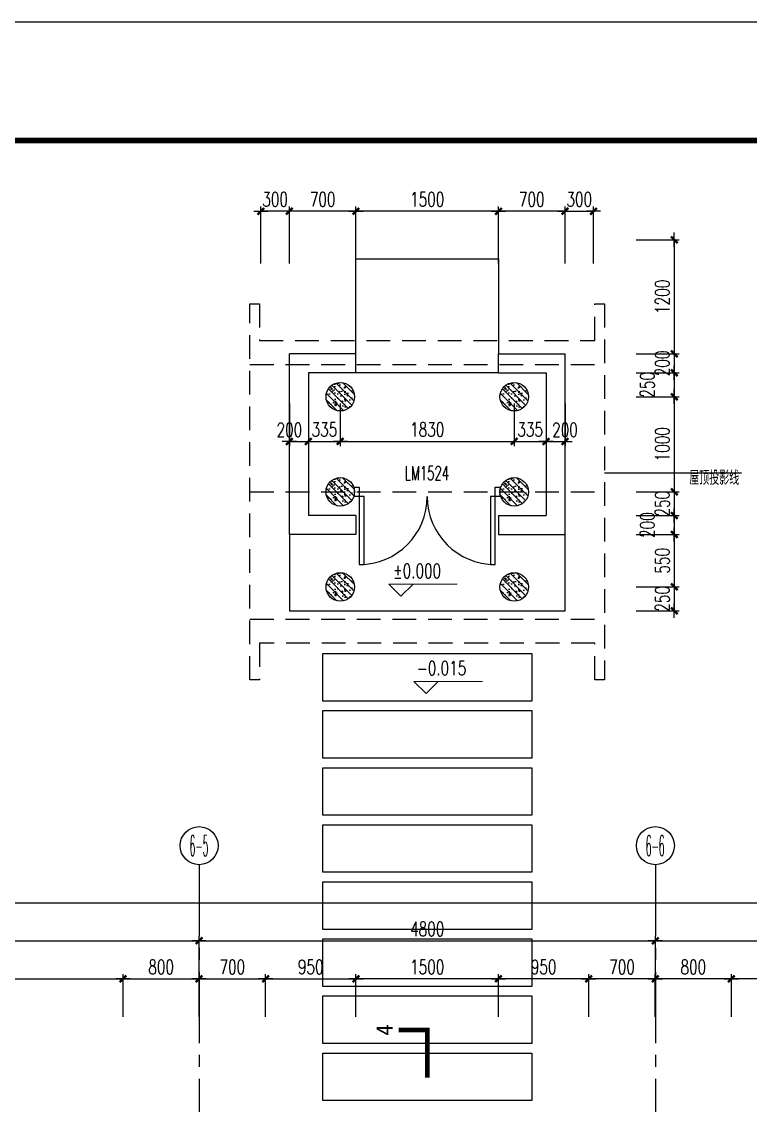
# Model space of a CAD drawing. Extents: x -395226 to -176901, y -140672 to 68263.
# Drawn here: x -314137 to -306470, y 56870 to 68263 of the extents above; entities that cross this region are included whole.
import ezdxf
from ezdxf.enums import TextEntityAlignment as Align

# ---------------------------------------------------------------- set-up
doc = ezdxf.new("R2010")
doc.units = 0
doc.header["$LTSCALE"] = 1000
doc.header["$MEASUREMENT"] = 0
for name, pattern in [('ACAD_ISO08W100', [36, 24, -3, 6, -3]), ('HIDDEN', [0.375, 0.25, -0.125]), ('Plans$0$CENTER2', [1.125, 0.75, -0.125, 0.125, -0.125])]:
    doc.linetypes.add(name, pattern=pattern)
doc.layers.get('0').update_dxf_attribs({"linetype": 'CONTINUOUS'})
doc.layers.get('Defpoints').update_dxf_attribs({"linetype": 'CONTINUOUS'})
for name, color, linetype in [('A-AXIS', 3, 'CONTINUOUS'), ('A-AXIS-TEXT', 7, 'CONTINUOUS'), ('A-COLUMN', 1, 'CONTINUOUS'), ('A-CONCRETE-HATCH', 252, 'CONTINUOUS'), ('A-DIM', 201, 'CONTINUOUS'), ('A-DOTE', 8, 'ACAD_ISO08W100'), ('A-LINE', 8, 'CONTINUOUS'), ('A-NOTE', 150, 'CONTINUOUS'), ('A-PAVE', 17, 'CONTINUOUS'), ('A-PUB-DIM', 3, 'CONTINUOUS'), ('A-ROAD', 150, 'CONTINUOUS'), ('A-ROOF', 7, 'CONTINUOUS'), ('A-WALL', 2, 'CONTINUOUS'), ('A-WINDOW', 4, 'CONTINUOUS'), ('A-WINDOW-TEXT', 93, 'CONTINUOUS'), ('Plans$0$Grid', 9, 'Plans$0$CENTER2'), ('图框', 7, 'CONTINUOUS')]:
    doc.layers.add(name, color=color, linetype=linetype)
doc.layers.add('A-LEVEL', color=135, linetype='CONTINUOUS', lineweight=0)
doc.styles.add('_HZTXT', font='tjromans.shx', dxfattribs={"width": 0.7, "bigfont": 'tjhztxt.shx'})
doc.styles.add('COMPLEX', font='COMPLEX')
doc.styles.add('DIM_FONT', font='SIMPLEX', dxfattribs={"width": 0.7, "bigfont": 'GBCBIG'})
doc.styles.add('HT', font='SIMHEI.TTF')
doc.styles.add('PRC-S', font='tjromans.shx', dxfattribs={"width": 0.7, "bigfont": 'tjhztxt.shx'})
doc.styles.add('TJHZTXT', font='tjromans.shx', dxfattribs={"width": 0.8, "bigfont": 'tjhztxt.shx'})
doc.styles.add('zjz', font='tjromans.shx', dxfattribs={"width": 0.7, "height": 500, "bigfont": 'tjhztxt.shx'})
doc.dimstyles.new('DIM100', dxfattribs={"dimscale": 100, "dimtxt": 3, "dimasz": 0.01, "dimexe": 1, "dimexo": 1, "dimgap": 1, "dimtad": 1, "dimdec": 0, "dimzin": 0, "dimdsep": 46, "dimtxsty": 'DIM_FONT', "dimblk1": '_DIMX', "dimblk2": '_DIMX', "dimsah": 1, "dimcen": 0.01, "dimclrd": 256, "dimclre": 256, "dimclrt": 7, "dimadec": 0, "dimazin": 0, "dimtfac": 1, "dimtdec": 0, "dimtix": 1, "dimtmove": 2, "dimatfit": 3, "dimldrblk": '_DIMX', "dimfxl": 0, "dimtolj": 1, "dimtzin": 5, "dimarcsym": 0})

# ---------------------------------------------------------------- blocks, each defined once
blk = doc.blocks.new('_DIMX')
blk.add_line((-150, 0), (150, 0))
at = {"const_width": 50}
blk.add_lwpolyline([(-70, -70), (70, 70)], dxfattribs=at)
blk = doc.blocks.new('*D480')
at = {"layer": 'A-PUB-DIM', "lineweight": -2}
for p, q in [((-10948, 22043), (-10948, 22570)), ((-6548, 22043), (-6548, 22570)), ((-10948, 22520), (-6549, 22520))]:
    blk.add_line(p, q, dxfattribs=at)
at = {"layer": 'Defpoints', "color": 0}
for p in [(-6548, 22520), (-10948, 21993), (-6548, 21993)]:
    blk.add_point(p, dxfattribs=at)
at = {"layer": 'A-PUB-DIM', "lineweight": -2, "xscale": 0.5, "yscale": 0.5, "zscale": 0.5, "rotation": 180}
blk.add_blockref('_DIMX', (-10948, 22520), dxfattribs=at)
at = {"layer": 'A-PUB-DIM', "lineweight": -2, "xscale": 0.5, "yscale": 0.5, "zscale": 0.5}
blk.add_blockref('_DIMX', (-6548, 22520), dxfattribs=at)
at = {"layer": 'A-PUB-DIM', "insert": (-8748, 22645), "char_height": 150, "attachment_point": 5, "style": 'DIM_FONT'}
blk.add_mtext('\\A1;4400', dxfattribs=at)
blk = doc.blocks.new('*D481')
at = {"layer": 'A-PUB-DIM', "lineweight": -2}
for p, q in [((-6548, 22043), (-6548, 22570)), ((-1748, 22043), (-1748, 22570)), ((-6548, 22520), (-1749, 22520))]:
    blk.add_line(p, q, dxfattribs=at)
at = {"layer": 'Defpoints', "color": 0}
for p in [(-1748, 22520), (-6548, 21993), (-1748, 21993)]:
    blk.add_point(p, dxfattribs=at)
at = {"layer": 'A-PUB-DIM', "lineweight": -2, "xscale": 0.5, "yscale": 0.5, "zscale": 0.5, "rotation": 180}
blk.add_blockref('_DIMX', (-6548, 22520), dxfattribs=at)
at = {"layer": 'A-PUB-DIM', "lineweight": -2, "xscale": 0.5, "yscale": 0.5, "zscale": 0.5}
blk.add_blockref('_DIMX', (-1748, 22520), dxfattribs=at)
at = {"layer": 'A-PUB-DIM', "insert": (-4148, 22645), "char_height": 150, "attachment_point": 5, "style": 'DIM_FONT'}
blk.add_mtext('\\A1;4800', dxfattribs=at)
blk = doc.blocks.new('*D482')
at = {"layer": 'A-PUB-DIM', "lineweight": -2}
for p, q in [((-1748, 22043), (-1748, 22570)), ((2652, 22043), (2652, 22570)), ((-1748, 22520), (2651, 22520))]:
    blk.add_line(p, q, dxfattribs=at)
at = {"layer": 'Defpoints', "color": 0}
for p in [(2652, 22520), (-1748, 21993), (2652, 21993)]:
    blk.add_point(p, dxfattribs=at)
at = {"layer": 'A-PUB-DIM', "lineweight": -2, "xscale": 0.5, "yscale": 0.5, "zscale": 0.5, "rotation": 180}
blk.add_blockref('_DIMX', (-1748, 22520), dxfattribs=at)
at = {"layer": 'A-PUB-DIM', "lineweight": -2, "xscale": 0.5, "yscale": 0.5, "zscale": 0.5}
blk.add_blockref('_DIMX', (2652, 22520), dxfattribs=at)
at = {"layer": 'A-PUB-DIM', "insert": (452, 22645), "char_height": 150, "attachment_point": 5, "style": 'DIM_FONT'}
blk.add_mtext('\\A1;4400', dxfattribs=at)
blk = doc.blocks.new('*D483')
at = {"layer": 'A-PUB-DIM', "lineweight": -2}
for p, q in [((-22498, 21818), (-22498, 22970)), ((-22498, 22920), (2651, 22920)), ((2652, 21818), (2652, 22970))]:
    blk.add_line(p, q, dxfattribs=at)
at = {"layer": 'Defpoints', "color": 0}
for p in [(2652, 22920), (-22498, 21768), (2652, 21768)]:
    blk.add_point(p, dxfattribs=at)
at = {"layer": 'A-PUB-DIM', "lineweight": -2, "xscale": 0.5, "yscale": 0.5, "zscale": 0.5, "rotation": 180}
blk.add_blockref('_DIMX', (-22498, 22920), dxfattribs=at)
at = {"layer": 'A-PUB-DIM', "lineweight": -2, "xscale": 0.5, "yscale": 0.5, "zscale": 0.5}
blk.add_blockref('_DIMX', (2652, 22920), dxfattribs=at)
at = {"layer": 'A-PUB-DIM', "insert": (-9923, 23045), "char_height": 150, "attachment_point": 5, "style": 'DIM_FONT'}
blk.add_mtext('\\A1;25150', dxfattribs=at)
blk = doc.blocks.new('_AXISO')
blk.add_circle((0, 0), 0.5)
at = {"layer": 'A-AXIS-TEXT', "style": 'COMPLEX', "width": 1.041667}
blk.add_attdef('A', text='', height=0.56, dxfattribs=at).set_placement((-0.25, -0.28), (0.25, -0.28), align=Align.FIT)
blk = doc.blocks.new('A$C27EA7CCC')
at = {"layer": 'A-LEVEL', "linetype": 'ByBlock'}
blk.add_lwpolyline([(1018, 509), (509, 0), (0, 509), (2880, 509)], dxfattribs=at)
at = {"layer": 'A-LEVEL', "style": 'zjz', "width": 0.7}
for tag, p in [('-6.000（建筑）', (3635, 1346)), ('-6.300（结构）', (3635, 645))]:
    blk.add_attdef(tag, text='', height=600, dxfattribs=at).set_placement(p, align=Align.RIGHT)
blk = doc.blocks.new('*D378')
at = {"layer": 'A-DIM', "lineweight": -2}
for p, q in [((-311620, 65721), (-311620, 66320)), ((-311320, 65721), (-311320, 66320)), ((-311620, 66270), (-311621, 66270)), ((-311320, 66270), (-311620, 66270)), ((-311319, 66270), (-311319, 66270))]:
    blk.add_line(p, q, dxfattribs=at)
at = {"layer": 'Defpoints', "color": 0}
for p in [(-311620, 66270), (-311620, 65671), (-311320, 65671)]:
    blk.add_point(p, dxfattribs=at)
at = {"layer": 'A-DIM', "lineweight": -2, "xscale": 0.5, "yscale": 0.5, "zscale": 0.5}
blk.add_blockref('_DIMX', (-311620, 66270), dxfattribs=at)
at = {"layer": 'A-DIM', "lineweight": -2, "xscale": 0.5, "yscale": 0.5, "zscale": 0.5, "rotation": 180}
blk.add_blockref('_DIMX', (-311320, 66270), dxfattribs=at)
at = {"layer": 'A-DIM', "insert": (-311470, 66395), "char_height": 150, "attachment_point": 5, "style": 'DIM_FONT'}
blk.add_mtext('\\A1;300', dxfattribs=at)
blk = doc.blocks.new('*D379')
at = {"layer": 'A-DIM', "lineweight": -2}
for p, q in [((-310620, 65721), (-310620, 66320)), ((-309120, 65721), (-309120, 66320)), ((-309120, 66270), (-310619, 66270))]:
    blk.add_line(p, q, dxfattribs=at)
at = {"layer": 'Defpoints', "color": 0}
for p in [(-310620, 66270), (-310620, 65671), (-309120, 65671)]:
    blk.add_point(p, dxfattribs=at)
at = {"layer": 'A-DIM', "lineweight": -2, "xscale": 0.5, "yscale": 0.5, "zscale": 0.5, "rotation": 180}
blk.add_blockref('_DIMX', (-310620, 66270), dxfattribs=at)
at = {"layer": 'A-DIM', "lineweight": -2, "xscale": 0.5, "yscale": 0.5, "zscale": 0.5}
blk.add_blockref('_DIMX', (-309120, 66270), dxfattribs=at)
at = {"layer": 'A-DIM', "insert": (-309870, 66395), "char_height": 150, "attachment_point": 5, "style": 'DIM_FONT'}
blk.add_mtext('\\A1;1500', dxfattribs=at)
blk = doc.blocks.new('*D380')
at = {"layer": 'A-DIM', "lineweight": -2}
for p, q in [((-308420, 65721), (-308420, 66320)), ((-308120, 65721), (-308120, 66320)), ((-308420, 66270), (-308421, 66270)), ((-308420, 66270), (-308120, 66270)), ((-308119, 66270), (-308119, 66270))]:
    blk.add_line(p, q, dxfattribs=at)
at = {"layer": 'Defpoints', "color": 0}
for p in [(-308120, 66270), (-308420, 65671), (-308120, 65671)]:
    blk.add_point(p, dxfattribs=at)
at = {"layer": 'A-DIM', "lineweight": -2, "xscale": 0.5, "yscale": 0.5, "zscale": 0.5}
blk.add_blockref('_DIMX', (-308420, 66270), dxfattribs=at)
at = {"layer": 'A-DIM', "lineweight": -2, "xscale": 0.5, "yscale": 0.5, "zscale": 0.5, "rotation": 180}
blk.add_blockref('_DIMX', (-308120, 66270), dxfattribs=at)
at = {"layer": 'A-DIM', "insert": (-308270, 66395), "char_height": 150, "attachment_point": 5, "style": 'DIM_FONT'}
blk.add_mtext('\\A1;300', dxfattribs=at)
blk = doc.blocks.new('*D381')
at = {"layer": 'A-DIM', "lineweight": -2}
for p, q in [((-311320, 65721), (-311320, 66320)), ((-310620, 65721), (-310620, 66320)), ((-310620, 66270), (-311319, 66270))]:
    blk.add_line(p, q, dxfattribs=at)
at = {"layer": 'Defpoints', "color": 0}
for p in [(-311320, 66270), (-311320, 65671), (-310620, 65671)]:
    blk.add_point(p, dxfattribs=at)
at = {"layer": 'A-DIM', "lineweight": -2, "xscale": 0.5, "yscale": 0.5, "zscale": 0.5, "rotation": 180}
blk.add_blockref('_DIMX', (-311320, 66270), dxfattribs=at)
at = {"layer": 'A-DIM', "lineweight": -2, "xscale": 0.5, "yscale": 0.5, "zscale": 0.5}
blk.add_blockref('_DIMX', (-310620, 66270), dxfattribs=at)
at = {"layer": 'A-DIM', "insert": (-310970, 66395), "char_height": 150, "attachment_point": 5, "style": 'DIM_FONT'}
blk.add_mtext('\\A1;700', dxfattribs=at)
blk = doc.blocks.new('*D382')
at = {"layer": 'A-DIM', "lineweight": -2}
for p, q in [((-309120, 65721), (-309120, 66320)), ((-308420, 65721), (-308420, 66320)), ((-308420, 66270), (-309119, 66270))]:
    blk.add_line(p, q, dxfattribs=at)
at = {"layer": 'Defpoints', "color": 0}
for p in [(-309120, 66270), (-309120, 65671), (-308420, 65671)]:
    blk.add_point(p, dxfattribs=at)
at = {"layer": 'A-DIM', "lineweight": -2, "xscale": 0.5, "yscale": 0.5, "zscale": 0.5, "rotation": 180}
blk.add_blockref('_DIMX', (-309120, 66270), dxfattribs=at)
at = {"layer": 'A-DIM', "lineweight": -2, "xscale": 0.5, "yscale": 0.5, "zscale": 0.5}
blk.add_blockref('_DIMX', (-308420, 66270), dxfattribs=at)
at = {"layer": 'A-DIM', "insert": (-308770, 66395), "char_height": 150, "attachment_point": 5, "style": 'DIM_FONT'}
blk.add_mtext('\\A1;700', dxfattribs=at)
blk = doc.blocks.new('*D383')
at = {"layer": 'A-DIM', "lineweight": -2}
for p, q in [((-307270, 62320), (-307270, 62321)), ((-307670, 62320), (-307220, 62320)), ((-307270, 62320), (-307270, 62070)), ((-307670, 62070), (-307220, 62070)), ((-307270, 62069), (-307270, 62069))]:
    blk.add_line(p, q, dxfattribs=at)
at = {"layer": 'Defpoints', "color": 0}
for p in [(-307720, 62320), (-307720, 62070), (-307270, 62070)]:
    blk.add_point(p, dxfattribs=at)
at = {"layer": 'A-DIM', "lineweight": -2, "xscale": 0.5, "yscale": 0.5, "zscale": 0.5}
for p, rotation in [((-307270, 62320), 270), ((-307270, 62070), 90)]:
    blk.add_blockref('_DIMX', p, dxfattribs=dict(at, rotation=rotation))
at = {"layer": 'A-DIM', "insert": (-307395, 62195), "char_height": 150, "attachment_point": 5, "rotation": 90, "style": 'DIM_FONT'}
blk.add_mtext('\\A1;250', dxfattribs=at)
blk = doc.blocks.new('*D384')
at = {"layer": 'A-DIM', "lineweight": -2}
for p, q in [((-307670, 62870), (-307220, 62870)), ((-307270, 62869), (-307270, 62320)), ((-307670, 62320), (-307220, 62320))]:
    blk.add_line(p, q, dxfattribs=at)
at = {"layer": 'Defpoints', "color": 0}
for p in [(-307720, 62870), (-307720, 62320), (-307270, 62320)]:
    blk.add_point(p, dxfattribs=at)
at = {"layer": 'A-DIM', "lineweight": -2, "xscale": 0.5, "yscale": 0.5, "zscale": 0.5}
for p, rotation in [((-307270, 62870), 90), ((-307270, 62320), 270)]:
    blk.add_blockref('_DIMX', p, dxfattribs=dict(at, rotation=rotation))
at = {"layer": 'A-DIM', "insert": (-307395, 62595), "char_height": 150, "attachment_point": 5, "rotation": 90, "style": 'DIM_FONT'}
blk.add_mtext('\\A1;550', dxfattribs=at)
blk = doc.blocks.new('*D385')
at = {"layer": 'A-DIM', "lineweight": -2}
for p, q in [((-307670, 63070), (-307220, 63070)), ((-307270, 63069), (-307270, 62870)), ((-307670, 62870), (-307220, 62870))]:
    blk.add_line(p, q, dxfattribs=at)
at = {"layer": 'Defpoints', "color": 0}
for p in [(-307720, 63070), (-307720, 62870), (-307270, 62870)]:
    blk.add_point(p, dxfattribs=at)
at = {"layer": 'A-DIM', "lineweight": -2, "xscale": 0.5, "yscale": 0.5, "zscale": 0.5}
for p, rotation in [((-307270, 63070), 90), ((-307270, 62870), 270)]:
    blk.add_blockref('_DIMX', p, dxfattribs=dict(at, rotation=rotation))
at = {"layer": 'A-DIM', "insert": (-307553, 62970), "char_height": 150, "attachment_point": 5, "rotation": 90, "style": 'DIM_FONT'}
blk.add_mtext('\\A1;200', dxfattribs=at)
blk = doc.blocks.new('*D386')
at = {"layer": 'A-DIM', "lineweight": -2}
for p, q in [((-307670, 63320), (-307220, 63320)), ((-307270, 63320), (-307270, 63321)), ((-307270, 63320), (-307270, 63070)), ((-307670, 63070), (-307220, 63070)), ((-307270, 63069), (-307270, 63069))]:
    blk.add_line(p, q, dxfattribs=at)
at = {"layer": 'Defpoints', "color": 0}
for p in [(-307720, 63320), (-307720, 63070), (-307270, 63070)]:
    blk.add_point(p, dxfattribs=at)
at = {"layer": 'A-DIM', "lineweight": -2, "xscale": 0.5, "yscale": 0.5, "zscale": 0.5}
for p, rotation in [((-307270, 63320), 270), ((-307270, 63070), 90)]:
    blk.add_blockref('_DIMX', p, dxfattribs=dict(at, rotation=rotation))
at = {"layer": 'A-DIM', "insert": (-307395, 63195), "char_height": 150, "attachment_point": 5, "rotation": 90, "style": 'DIM_FONT'}
blk.add_mtext('\\A1;250', dxfattribs=at)
blk = doc.blocks.new('*D387')
at = {"layer": 'A-DIM', "lineweight": -2}
for p, q in [((-307670, 64320), (-307220, 64320)), ((-307270, 64319), (-307270, 63320)), ((-307670, 63320), (-307220, 63320))]:
    blk.add_line(p, q, dxfattribs=at)
at = {"layer": 'Defpoints', "color": 0}
for p in [(-307720, 64320), (-307720, 63320), (-307270, 63320)]:
    blk.add_point(p, dxfattribs=at)
at = {"layer": 'A-DIM', "lineweight": -2, "xscale": 0.5, "yscale": 0.5, "zscale": 0.5}
for p, rotation in [((-307270, 64320), 90), ((-307270, 63320), 270)]:
    blk.add_blockref('_DIMX', p, dxfattribs=dict(at, rotation=rotation))
at = {"layer": 'A-DIM', "insert": (-307395, 63820), "char_height": 150, "attachment_point": 5, "rotation": 90, "style": 'DIM_FONT'}
blk.add_mtext('\\A1;1000', dxfattribs=at)
blk = doc.blocks.new('*D388')
at = {"layer": 'A-DIM', "lineweight": -2}
for p, q in [((-307670, 64570), (-307220, 64570)), ((-307270, 64569), (-307270, 64320)), ((-307670, 64320), (-307220, 64320))]:
    blk.add_line(p, q, dxfattribs=at)
at = {"layer": 'Defpoints', "color": 0}
for p in [(-307720, 64570), (-307720, 64320), (-307270, 64320)]:
    blk.add_point(p, dxfattribs=at)
at = {"layer": 'A-DIM', "lineweight": -2, "xscale": 0.5, "yscale": 0.5, "zscale": 0.5}
for p, rotation in [((-307270, 64570), 90), ((-307270, 64320), 270)]:
    blk.add_blockref('_DIMX', p, dxfattribs=dict(at, rotation=rotation))
at = {"layer": 'A-DIM', "insert": (-307553, 64445), "char_height": 150, "attachment_point": 5, "rotation": 90, "style": 'DIM_FONT'}
blk.add_mtext('\\A1;250', dxfattribs=at)
blk = doc.blocks.new('*D389')
at = {"layer": 'A-DIM', "lineweight": -2}
for p, q in [((-307670, 64770), (-307220, 64770)), ((-307270, 64770), (-307270, 64771)), ((-307270, 64770), (-307270, 64570)), ((-307670, 64570), (-307220, 64570)), ((-307270, 64569), (-307270, 64569))]:
    blk.add_line(p, q, dxfattribs=at)
at = {"layer": 'Defpoints', "color": 0}
for p in [(-307720, 64770), (-307720, 64570), (-307270, 64570)]:
    blk.add_point(p, dxfattribs=at)
at = {"layer": 'A-DIM', "lineweight": -2, "xscale": 0.5, "yscale": 0.5, "zscale": 0.5}
for p, rotation in [((-307270, 64770), 270), ((-307270, 64570), 90)]:
    blk.add_blockref('_DIMX', p, dxfattribs=dict(at, rotation=rotation))
at = {"layer": 'A-DIM', "insert": (-307395, 64670), "char_height": 150, "attachment_point": 5, "rotation": 90, "style": 'DIM_FONT'}
blk.add_mtext('\\A1;200', dxfattribs=at)
blk = doc.blocks.new('*D390')
at = {"layer": 'A-DIM', "lineweight": -2}
for p, q in [((-307670, 65970), (-307220, 65970)), ((-307270, 65969), (-307270, 64770)), ((-307670, 64770), (-307220, 64770))]:
    blk.add_line(p, q, dxfattribs=at)
at = {"layer": 'Defpoints', "color": 0}
for p in [(-307720, 65970), (-307720, 64770), (-307270, 64770)]:
    blk.add_point(p, dxfattribs=at)
at = {"layer": 'A-DIM', "lineweight": -2, "xscale": 0.5, "yscale": 0.5, "zscale": 0.5}
for p, rotation in [((-307270, 65970), 90), ((-307270, 64770), 270)]:
    blk.add_blockref('_DIMX', p, dxfattribs=dict(at, rotation=rotation))
at = {"layer": 'A-DIM', "insert": (-307395, 65370), "char_height": 150, "attachment_point": 5, "rotation": 90, "style": 'DIM_FONT'}
blk.add_mtext('\\A1;1200', dxfattribs=at)
blk = doc.blocks.new('*D391')
at = {"layer": 'A-DIM', "lineweight": -2}
for p, q in [((-311320, 64250), (-311320, 63800)), ((-311120, 64250), (-311120, 63800)), ((-311319, 63850), (-311120, 63850))]:
    blk.add_line(p, q, dxfattribs=at)
at = {"layer": 'Defpoints', "color": 0}
for p in [(-311320, 64300), (-311120, 64300), (-311120, 63850)]:
    blk.add_point(p, dxfattribs=at)
at = {"layer": 'A-DIM', "lineweight": -2, "xscale": 0.5, "yscale": 0.5, "zscale": 0.5, "rotation": 180}
blk.add_blockref('_DIMX', (-311320, 63850), dxfattribs=at)
at = {"layer": 'A-DIM', "lineweight": -2, "xscale": 0.5, "yscale": 0.5, "zscale": 0.5}
blk.add_blockref('_DIMX', (-311120, 63850), dxfattribs=at)
at = {"layer": 'A-DIM', "insert": (-311320, 63972), "char_height": 150, "attachment_point": 5, "style": 'DIM_FONT'}
blk.add_mtext('\\A1;200', dxfattribs=at)
blk = doc.blocks.new('*D392')
at = {"layer": 'A-DIM', "lineweight": -2}
for p, q in [((-311120, 64250), (-311120, 63800)), ((-310785, 64250), (-310785, 63800)), ((-311120, 63850), (-311121, 63850)), ((-311120, 63850), (-310785, 63850)), ((-310784, 63850), (-310784, 63850))]:
    blk.add_line(p, q, dxfattribs=at)
at = {"layer": 'Defpoints', "color": 0}
for p in [(-311120, 64300), (-310785, 64300), (-310785, 63850)]:
    blk.add_point(p, dxfattribs=at)
at = {"layer": 'A-DIM', "lineweight": -2, "xscale": 0.5, "yscale": 0.5, "zscale": 0.5}
blk.add_blockref('_DIMX', (-311120, 63850), dxfattribs=at)
at = {"layer": 'A-DIM', "lineweight": -2, "xscale": 0.5, "yscale": 0.5, "zscale": 0.5, "rotation": 180}
blk.add_blockref('_DIMX', (-310785, 63850), dxfattribs=at)
at = {"layer": 'A-DIM', "insert": (-310952, 63975), "char_height": 150, "attachment_point": 5, "style": 'DIM_FONT'}
blk.add_mtext('\\A1;335', dxfattribs=at)
blk = doc.blocks.new('*D393')
at = {"layer": 'A-DIM', "lineweight": -2}
for p, q in [((-310785, 64250), (-310785, 63800)), ((-308955, 64250), (-308955, 63800)), ((-310784, 63850), (-308955, 63850))]:
    blk.add_line(p, q, dxfattribs=at)
at = {"layer": 'Defpoints', "color": 0}
for p in [(-310785, 64300), (-308955, 64300), (-308955, 63850)]:
    blk.add_point(p, dxfattribs=at)
at = {"layer": 'A-DIM', "lineweight": -2, "xscale": 0.5, "yscale": 0.5, "zscale": 0.5, "rotation": 180}
blk.add_blockref('_DIMX', (-310785, 63850), dxfattribs=at)
at = {"layer": 'A-DIM', "lineweight": -2, "xscale": 0.5, "yscale": 0.5, "zscale": 0.5}
blk.add_blockref('_DIMX', (-308955, 63850), dxfattribs=at)
at = {"layer": 'A-DIM', "insert": (-309870, 63975), "char_height": 150, "attachment_point": 5, "style": 'DIM_FONT'}
blk.add_mtext('\\A1;1830', dxfattribs=at)
blk = doc.blocks.new('*D394')
at = {"layer": 'A-DIM', "lineweight": -2}
for p, q in [((-308955, 64250), (-308955, 63800)), ((-308620, 64250), (-308620, 63800)), ((-308955, 63850), (-308956, 63850)), ((-308955, 63850), (-308620, 63850)), ((-308619, 63850), (-308619, 63850))]:
    blk.add_line(p, q, dxfattribs=at)
at = {"layer": 'Defpoints', "color": 0}
for p in [(-308955, 64300), (-308620, 64300), (-308620, 63850)]:
    blk.add_point(p, dxfattribs=at)
at = {"layer": 'A-DIM', "lineweight": -2, "xscale": 0.5, "yscale": 0.5, "zscale": 0.5}
blk.add_blockref('_DIMX', (-308955, 63850), dxfattribs=at)
at = {"layer": 'A-DIM', "lineweight": -2, "xscale": 0.5, "yscale": 0.5, "zscale": 0.5, "rotation": 180}
blk.add_blockref('_DIMX', (-308620, 63850), dxfattribs=at)
at = {"layer": 'A-DIM', "insert": (-308787, 63975), "char_height": 150, "attachment_point": 5, "style": 'DIM_FONT'}
blk.add_mtext('\\A1;335', dxfattribs=at)
blk = doc.blocks.new('*D395')
at = {"layer": 'A-DIM', "lineweight": -2}
for p, q in [((-308620, 64250), (-308620, 63800)), ((-308420, 64250), (-308420, 63800)), ((-308619, 63850), (-308420, 63850))]:
    blk.add_line(p, q, dxfattribs=at)
at = {"layer": 'Defpoints', "color": 0}
for p in [(-308620, 64300), (-308420, 64300), (-308420, 63850)]:
    blk.add_point(p, dxfattribs=at)
at = {"layer": 'A-DIM', "lineweight": -2, "xscale": 0.5, "yscale": 0.5, "zscale": 0.5, "rotation": 180}
blk.add_blockref('_DIMX', (-308620, 63850), dxfattribs=at)
at = {"layer": 'A-DIM', "lineweight": -2, "xscale": 0.5, "yscale": 0.5, "zscale": 0.5}
blk.add_blockref('_DIMX', (-308420, 63850), dxfattribs=at)
at = {"layer": 'A-DIM', "insert": (-308420, 63972), "char_height": 150, "attachment_point": 5, "style": 'DIM_FONT'}
blk.add_mtext('\\A1;200', dxfattribs=at)
blk = doc.blocks.new('*D239')
at = {"layer": 'A-DIM', "lineweight": -2}
for p, q in [((-306670, 57800), (-306670, 58250)), ((-303870, 57800), (-303870, 58250)), ((-303870, 58200), (-306669, 58200))]:
    blk.add_line(p, q, dxfattribs=at)
at = {"layer": 'Defpoints', "color": 0}
for p in [(-306670, 58200), (-306670, 57750), (-303870, 57750)]:
    blk.add_point(p, dxfattribs=at)
at = {"layer": 'A-DIM', "lineweight": -2, "xscale": 0.5, "yscale": 0.5, "zscale": 0.5}
for p, rotation in [((-306670, 58200), 180.0000000000019), ((-303870, 58200), 1.918465386552271e-12)]:
    blk.add_blockref('_DIMX', p, dxfattribs=dict(at, rotation=rotation))
at = {"layer": 'A-DIM', "insert": (-305270, 58325), "char_height": 150, "attachment_point": 5, "style": 'DIM_FONT'}
blk.add_mtext('\\A1;2800', dxfattribs=at)
blk = doc.blocks.new('*D240')
at = {"layer": 'A-DIM', "lineweight": -2}
for p, q in [((-307470, 57800), (-307470, 58250)), ((-306670, 57800), (-306670, 58250)), ((-306670, 58200), (-307469, 58200))]:
    blk.add_line(p, q, dxfattribs=at)
at = {"layer": 'Defpoints', "color": 0}
for p in [(-307470, 58200), (-307470, 57750), (-306670, 57750)]:
    blk.add_point(p, dxfattribs=at)
at = {"layer": 'A-DIM', "lineweight": -2, "xscale": 0.5, "yscale": 0.5, "zscale": 0.5}
for p, rotation in [((-307470, 58200), 180.0000000483437), ((-306670, 58200), 4.834372901996175e-08)]:
    blk.add_blockref('_DIMX', p, dxfattribs=dict(at, rotation=rotation))
at = {"layer": 'A-DIM', "insert": (-307070, 58325), "char_height": 150, "attachment_point": 5, "rotation": 0, "style": 'DIM_FONT'}
blk.add_mtext('\\A1;800', dxfattribs=at)
blk = doc.blocks.new('*D241')
at = {"layer": 'A-DIM', "lineweight": -2}
for p, q in [((-312270, 57800), (-312270, 58250)), ((-311570, 57800), (-311570, 58250)), ((-312269, 58200), (-311570, 58200))]:
    blk.add_line(p, q, dxfattribs=at)
at = {"layer": 'Defpoints', "color": 0}
for p in [(-311570, 58200), (-312270, 57750), (-311570, 57750)]:
    blk.add_point(p, dxfattribs=at)
at = {"layer": 'A-DIM', "lineweight": -2, "xscale": 0.5, "yscale": 0.5, "zscale": 0.5, "rotation": 180}
blk.add_blockref('_DIMX', (-312270, 58200), dxfattribs=at)
at = {"layer": 'A-DIM', "lineweight": -2, "xscale": 0.5, "yscale": 0.5, "zscale": 0.5}
blk.add_blockref('_DIMX', (-311570, 58200), dxfattribs=at)
at = {"layer": 'A-DIM', "insert": (-311920, 58325), "char_height": 150, "attachment_point": 5, "style": 'DIM_FONT'}
blk.add_mtext('\\A1;700', dxfattribs=at)
blk = doc.blocks.new('*D242')
at = {"layer": 'A-DIM', "lineweight": -2}
for p, q in [((-311570, 57800), (-311570, 58250)), ((-310620, 57800), (-310620, 58250)), ((-311569, 58200), (-310620, 58200))]:
    blk.add_line(p, q, dxfattribs=at)
at = {"layer": 'Defpoints', "color": 0}
for p in [(-310620, 58200), (-311570, 57750), (-310620, 57750)]:
    blk.add_point(p, dxfattribs=at)
at = {"layer": 'A-DIM', "lineweight": -2, "xscale": 0.5, "yscale": 0.5, "zscale": 0.5, "rotation": 180}
blk.add_blockref('_DIMX', (-311570, 58200), dxfattribs=at)
at = {"layer": 'A-DIM', "lineweight": -2, "xscale": 0.5, "yscale": 0.5, "zscale": 0.5}
blk.add_blockref('_DIMX', (-310620, 58200), dxfattribs=at)
at = {"layer": 'A-DIM', "insert": (-311095, 58325), "char_height": 150, "attachment_point": 5, "style": 'DIM_FONT'}
blk.add_mtext('\\A1;950', dxfattribs=at)
blk = doc.blocks.new('*D243')
at = {"layer": 'A-DIM', "lineweight": -2}
for p, q in [((-308170, 57800), (-308170, 58250)), ((-307470, 57800), (-307470, 58250)), ((-307470, 58200), (-308169, 58200))]:
    blk.add_line(p, q, dxfattribs=at)
at = {"layer": 'Defpoints', "color": 0}
for p in [(-308170, 58200), (-308170, 57750), (-307470, 57750)]:
    blk.add_point(p, dxfattribs=at)
at = {"layer": 'A-DIM', "lineweight": -2, "xscale": 0.5, "yscale": 0.5, "zscale": 0.5}
for p, rotation in [((-308170, 58200), 180.0000000552487), ((-307470, 58200), 5.524876556251002e-08)]:
    blk.add_blockref('_DIMX', p, dxfattribs=dict(at, rotation=rotation))
at = {"layer": 'A-DIM', "insert": (-307820, 58325), "char_height": 150, "attachment_point": 5, "rotation": 0, "style": 'DIM_FONT'}
blk.add_mtext('\\A1;700', dxfattribs=at)
blk = doc.blocks.new('*D244')
at = {"layer": 'A-DIM', "lineweight": -2}
for p, q in [((-313069, 57800), (-313069, 58250)), ((-312270, 57800), (-312270, 58250)), ((-313069, 58200), (-312270, 58200))]:
    blk.add_line(p, q, dxfattribs=at)
at = {"layer": 'Defpoints', "color": 0}
for p in [(-312270, 58200), (-313069, 57750), (-312270, 57750)]:
    blk.add_point(p, dxfattribs=at)
at = {"layer": 'A-DIM', "lineweight": -2, "xscale": 0.5, "yscale": 0.5, "zscale": 0.5, "rotation": 180}
blk.add_blockref('_DIMX', (-313069, 58200), dxfattribs=at)
at = {"layer": 'A-DIM', "lineweight": -2, "xscale": 0.5, "yscale": 0.5, "zscale": 0.5}
blk.add_blockref('_DIMX', (-312270, 58200), dxfattribs=at)
at = {"layer": 'A-DIM', "insert": (-312669, 58325), "char_height": 150, "attachment_point": 5, "style": 'DIM_FONT'}
blk.add_mtext('\\A1;800', dxfattribs=at)
blk = doc.blocks.new('*D245')
at = {"layer": 'A-DIM', "lineweight": -2}
for p, q in [((-315869, 57800), (-315869, 58250)), ((-313069, 57800), (-313069, 58250)), ((-315869, 58200), (-313070, 58200))]:
    blk.add_line(p, q, dxfattribs=at)
at = {"layer": 'Defpoints', "color": 0}
for p in [(-313069, 58200), (-315869, 57750), (-313069, 57750)]:
    blk.add_point(p, dxfattribs=at)
at = {"layer": 'A-DIM', "lineweight": -2, "xscale": 0.5, "yscale": 0.5, "zscale": 0.5, "rotation": 180}
blk.add_blockref('_DIMX', (-315869, 58200), dxfattribs=at)
at = {"layer": 'A-DIM', "lineweight": -2, "xscale": 0.5, "yscale": 0.5, "zscale": 0.5}
blk.add_blockref('_DIMX', (-313069, 58200), dxfattribs=at)
at = {"layer": 'A-DIM', "insert": (-314469, 58325), "char_height": 150, "attachment_point": 5, "style": 'DIM_FONT'}
blk.add_mtext('\\A1;2800', dxfattribs=at)
blk = doc.blocks.new('*D249')
at = {"layer": 'A-DIM', "lineweight": -2}
for p, q in [((-310620, 57800), (-310620, 58250)), ((-309120, 57800), (-309120, 58250)), ((-309120, 58200), (-310619, 58200))]:
    blk.add_line(p, q, dxfattribs=at)
at = {"layer": 'Defpoints', "color": 0}
for p in [(-310620, 58200), (-310620, 57750), (-309120, 57750)]:
    blk.add_point(p, dxfattribs=at)
at = {"layer": 'A-DIM', "lineweight": -2, "xscale": 0.5, "yscale": 0.5, "zscale": 0.5}
for p, rotation in [((-310620, 58200), 180.000000025783), ((-309120, 58200), 2.578305569045369e-08)]:
    blk.add_blockref('_DIMX', p, dxfattribs=dict(at, rotation=rotation))
at = {"layer": 'A-DIM', "insert": (-309870, 58325), "char_height": 150, "attachment_point": 5, "rotation": 0, "style": 'DIM_FONT'}
blk.add_mtext('\\A1;1500', dxfattribs=at)
blk = doc.blocks.new('*D250')
at = {"layer": 'A-DIM', "lineweight": -2}
for p, q in [((-309120, 57800), (-309120, 58250)), ((-308170, 57800), (-308170, 58250)), ((-308170, 58200), (-309119, 58200))]:
    blk.add_line(p, q, dxfattribs=at)
at = {"layer": 'Defpoints', "color": 0}
for p in [(-309120, 58200), (-309120, 57750), (-308170, 57750)]:
    blk.add_point(p, dxfattribs=at)
at = {"layer": 'A-DIM', "lineweight": -2, "xscale": 0.5, "yscale": 0.5, "zscale": 0.5}
for p, rotation in [((-309120, 58200), 180.0000000407102), ((-308170, 58200), 4.071015524687027e-08)]:
    blk.add_blockref('_DIMX', p, dxfattribs=dict(at, rotation=rotation))
at = {"layer": 'A-DIM', "insert": (-308645, 58325), "char_height": 150, "attachment_point": 5, "rotation": 0, "style": 'DIM_FONT'}
blk.add_mtext('\\A1;950', dxfattribs=at)
blk = doc.blocks.new('TJAD_TK_A0')
at = {"layer": '图框'}
blk.add_line((973, -441.7), (973, 399.3), dxfattribs=at)
at = {"layer": '图框', "const_width": 1.2}
blk.add_lwpolyline([(2152, -431.7), (2152, 389.3), (998, 389.3), (998, -431.7)], close=True, dxfattribs=at)
blk = doc.blocks.new('Grid')
at = {"layer": 'Plans$0$Grid', "color": 8}
for p, q in [((-6548.2, 23320), (-6548.2, -15380)), ((-1748.2, 23320), (-1748.2, -15380))]:
    blk.add_line(p, q, dxfattribs=at)
at = {"layer": 'A-AXIS'}
ref = blk.add_blockref('_AXISO', (-6548.2, 23520), dxfattribs=dict(at, xscale=400.0000000232831, yscale=399.9999999941792, zscale=400))
ref.add_attrib('A', '6-5', dxfattribs={"layer": 'A-AXIS-TEXT', "height": 224, "style": 'COMPLEX', "width": 0.306696}).set_placement((-6648.2, 23408), (-6451.9, 23408), align=Align.FIT)
ref = blk.add_blockref('_AXISO', (-1748.2, 23520), dxfattribs=dict(at, xscale=400.0000000232831, yscale=399.9999999941792, zscale=400))
ref.add_attrib('A', '6-6', dxfattribs={"layer": 'A-AXIS-TEXT', "height": 224, "style": 'COMPLEX', "width": 0.306696}).set_placement((-1848.2, 23408), (-1651.9, 23408), align=Align.FIT)
at = {"layer": 'A-PUB-DIM'}
for base, p1, p2, picture, middle in [((2651.8, 22920), (-22498.2, 21767.7), (2651.8, 21767.7), '*D483', (-9923.2, 23045)), ((-6548.2, 22520), (-10948.2, 21993.5), (-6548.2, 21993.5), '*D480', (-8748.2, 22645)), ((-1748.2, 22520), (-6548.2, 21993.5), (-1748.2, 21993.5), '*D481', (-4148.2, 22645)), ((2651.8, 22520), (-1748.2, 21993.5), (2651.8, 21993.5), '*D482', (451.8, 22645))]:
    dim = blk.add_linear_dim(base=base, p1=p1, p2=p2, dimstyle='DIM100', override={"dimscale": 50, "dimclrt": 256}, dxfattribs=at)
    dim.commit()
    dim.dimension.update_dxf_attribs({"geometry": picture, "text_midpoint": middle})

msp = doc.modelspace()

# ---------------------------------------------------------------- hatches: boundary and pattern name
at = {"layer": 'A-CONCRETE-HATCH'}
h = msp.add_hatch(dxfattribs=at)
h.set_pattern_fill('钢筋混凝土', color=256, scale=20, angle=-180, style=0)
h.set_pattern_definition([(135, (-421420.764, 55768.43), (35.35534, 35.35534), []), (130, (-421420.76, 55768.43), (-143.45204, -12.55043), [15, -165]), (185, (-421420.76, 55768.43), (27.75027, 150.43843), [12, -132]), (79.5486, (-421432.72, 55767.38), (-115.70188, 137.8879), [12.74804, -140.22842]), (133.8158, (-421420.76, 55808.43), (-213.4482, -33.1038), [22.5, -247.5]), (83.3644, (-421438.55, 55805.67), (-186.93254, 194.82357), [19.12206, -210.3426]), (188.8158, (-421420.76, 55808.43), (-186.9324, 194.8237), [18, -198]), (159, (-421440.76, 55798.43), (-119.38141, -80.52378), [15, -165]), (214, (-421440.76, 55798.43), (-48.66307, 145.03), [12, -132]), (108.5486, (-421450.71, 55791.72), (-168.04453, 64.5061), [12.74804, -140.22842]), (142.5, (-421420.764, 55768.43), (-2.43197, 66.57877), [0, -130.4, 0, -134, 0, -132.5]), (172.5, (-421420.764, 55768.43), (-52.613907, 78.882342), [0, -76.4, 0, -127.4, 0, -50.5]), (212.5, (-421376.164, 55768.43), (-106.764487, -4.510974), [0, -50, 0, -156, 0, -207]), (222.5, (-421356.16, 55768.43), (-116.63723, 20.021), [0, -65, 0, -103.6, 0, -147])])
edge = h.paths.add_edge_path()
edge.add_arc((-310784.5, 64319.8), 150, -90, 270, ccw=False)
h = msp.add_hatch(dxfattribs=at)
h.set_pattern_fill('钢筋混凝土', color=256, scale=20, angle=-180, style=0)
h.set_pattern_definition([(135, (-419590.764, 55768.43), (35.35534, 35.35534), []), (130, (-419590.76, 55768.43), (-143.45204, -12.55043), [15, -165]), (185, (-419590.76, 55768.43), (27.75027, 150.43843), [12, -132]), (79.5486, (-419602.72, 55767.38), (-115.70188, 137.8879), [12.74804, -140.22842]), (133.8158, (-419590.76, 55808.43), (-213.4482, -33.1038), [22.5, -247.5]), (83.3644, (-419608.55, 55805.67), (-186.93254, 194.82357), [19.12206, -210.3426]), (188.8158, (-419590.76, 55808.43), (-186.9324, 194.8237), [18, -198]), (159, (-419610.76, 55798.43), (-119.38141, -80.52378), [15, -165]), (214, (-419610.76, 55798.43), (-48.66307, 145.03), [12, -132]), (108.5486, (-419620.71, 55791.72), (-168.04453, 64.5061), [12.74804, -140.22842]), (142.5, (-419590.764, 55768.43), (-2.43197, 66.57877), [0, -130.4, 0, -134, 0, -132.5]), (172.5, (-419590.764, 55768.43), (-52.613907, 78.882342), [0, -76.4, 0, -127.4, 0, -50.5]), (212.5, (-419546.164, 55768.43), (-106.764487, -4.510974), [0, -50, 0, -156, 0, -207]), (222.5, (-419526.16, 55768.43), (-116.63723, 20.021), [0, -65, 0, -103.6, 0, -147])])
edge = h.paths.add_edge_path()
edge.add_arc((-308954.5, 64319.8), 150, -90, 270, ccw=False)
h = msp.add_hatch(dxfattribs=at)
h.set_pattern_fill('钢筋混凝土', color=256, scale=20, angle=-180, style=0)
h.set_pattern_definition([(135, (-421420.764, 54768.43), (35.35534, 35.35534), []), (130, (-421420.76, 54768.43), (-143.45204, -12.55043), [15, -165]), (185, (-421420.76, 54768.43), (27.75027, 150.43843), [12, -132]), (79.5486, (-421432.72, 54767.38), (-115.70188, 137.8879), [12.74804, -140.22842]), (133.8158, (-421420.76, 54808.43), (-213.4482, -33.1038), [22.5, -247.5]), (83.3644, (-421438.55, 54805.67), (-186.93254, 194.82357), [19.12206, -210.3426]), (188.8158, (-421420.76, 54808.43), (-186.9324, 194.8237), [18, -198]), (159, (-421440.76, 54798.43), (-119.38141, -80.52378), [15, -165]), (214, (-421440.76, 54798.43), (-48.66307, 145.03), [12, -132]), (108.5486, (-421450.71, 54791.72), (-168.04453, 64.5061), [12.74804, -140.22842]), (142.5, (-421420.764, 54768.43), (-2.43197, 66.57877), [0, -130.4, 0, -134, 0, -132.5]), (172.5, (-421420.764, 54768.43), (-52.613907, 78.882342), [0, -76.4, 0, -127.4, 0, -50.5]), (212.5, (-421376.164, 54768.43), (-106.764487, -4.510974), [0, -50, 0, -156, 0, -207]), (222.5, (-421356.16, 54768.43), (-116.63723, 20.021), [0, -65, 0, -103.6, 0, -147])])
edge = h.paths.add_edge_path()
edge.add_arc((-310784.5, 63319.8), 150, -90, 270, ccw=False)
h = msp.add_hatch(dxfattribs=at)
h.set_pattern_fill('钢筋混凝土', color=256, scale=20, angle=-180, style=0)
h.set_pattern_definition([(135, (-419590.764, 54768.43), (35.35534, 35.35534), []), (130, (-419590.76, 54768.43), (-143.45204, -12.55043), [15, -165]), (185, (-419590.76, 54768.43), (27.75027, 150.43843), [12, -132]), (79.5486, (-419602.72, 54767.38), (-115.70188, 137.8879), [12.74804, -140.22842]), (133.8158, (-419590.76, 54808.43), (-213.4482, -33.1038), [22.5, -247.5]), (83.3644, (-419608.55, 54805.67), (-186.93254, 194.82357), [19.12206, -210.3426]), (188.8158, (-419590.76, 54808.43), (-186.9324, 194.8237), [18, -198]), (159, (-419610.76, 54798.43), (-119.38141, -80.52378), [15, -165]), (214, (-419610.76, 54798.43), (-48.66307, 145.03), [12, -132]), (108.5486, (-419620.71, 54791.72), (-168.04453, 64.5061), [12.74804, -140.22842]), (142.5, (-419590.764, 54768.43), (-2.43197, 66.57877), [0, -130.4, 0, -134, 0, -132.5]), (172.5, (-419590.764, 54768.43), (-52.613907, 78.882342), [0, -76.4, 0, -127.4, 0, -50.5]), (212.5, (-419546.164, 54768.43), (-106.764487, -4.510974), [0, -50, 0, -156, 0, -207]), (222.5, (-419526.16, 54768.43), (-116.63723, 20.021), [0, -65, 0, -103.6, 0, -147])])
edge = h.paths.add_edge_path()
edge.add_arc((-308954.5, 63319.8), 150, -90, 270, ccw=False)
h = msp.add_hatch(dxfattribs=at)
h.set_pattern_fill('钢筋混凝土', color=256, scale=20, angle=-180, style=0)
h.set_pattern_definition([(135, (-421420.764, 53768.43), (35.35534, 35.35534), []), (130, (-421420.76, 53768.43), (-143.45204, -12.55043), [15, -165]), (185, (-421420.76, 53768.43), (27.75027, 150.43843), [12, -132]), (79.5486, (-421432.72, 53767.38), (-115.70188, 137.8879), [12.74804, -140.22842]), (133.8158, (-421420.76, 53808.43), (-213.4482, -33.1038), [22.5, -247.5]), (83.3644, (-421438.55, 53805.67), (-186.93254, 194.82357), [19.12206, -210.3426]), (188.8158, (-421420.76, 53808.43), (-186.9324, 194.8237), [18, -198]), (159, (-421440.76, 53798.43), (-119.38141, -80.52378), [15, -165]), (214, (-421440.76, 53798.43), (-48.66307, 145.03), [12, -132]), (108.5486, (-421450.71, 53791.72), (-168.04453, 64.5061), [12.74804, -140.22842]), (142.5, (-421420.764, 53768.43), (-2.43197, 66.57877), [0, -130.4, 0, -134, 0, -132.5]), (172.5, (-421420.764, 53768.43), (-52.613907, 78.882342), [0, -76.4, 0, -127.4, 0, -50.5]), (212.5, (-421376.164, 53768.43), (-106.764487, -4.510974), [0, -50, 0, -156, 0, -207]), (222.5, (-421356.16, 53768.43), (-116.63723, 20.021), [0, -65, 0, -103.6, 0, -147])])
edge = h.paths.add_edge_path()
edge.add_arc((-310784.5, 62319.8), 150, -90, 270, ccw=False)
h = msp.add_hatch(dxfattribs=at)
h.set_pattern_fill('钢筋混凝土', color=256, scale=20, angle=-180, style=0)
h.set_pattern_definition([(135, (-419590.764, 53768.43), (35.35534, 35.35534), []), (130, (-419590.76, 53768.43), (-143.45204, -12.55043), [15, -165]), (185, (-419590.76, 53768.43), (27.75027, 150.43843), [12, -132]), (79.5486, (-419602.72, 53767.38), (-115.70188, 137.8879), [12.74804, -140.22842]), (133.8158, (-419590.76, 53808.43), (-213.4482, -33.1038), [22.5, -247.5]), (83.3644, (-419608.55, 53805.67), (-186.93254, 194.82357), [19.12206, -210.3426]), (188.8158, (-419590.76, 53808.43), (-186.9324, 194.8237), [18, -198]), (159, (-419610.76, 53798.43), (-119.38141, -80.52378), [15, -165]), (214, (-419610.76, 53798.43), (-48.66307, 145.03), [12, -132]), (108.5486, (-419620.71, 53791.72), (-168.04453, 64.5061), [12.74804, -140.22842]), (142.5, (-419590.764, 53768.43), (-2.43197, 66.57877), [0, -130.4, 0, -134, 0, -132.5]), (172.5, (-419590.764, 53768.43), (-52.613907, 78.882342), [0, -76.4, 0, -127.4, 0, -50.5]), (212.5, (-419546.164, 53768.43), (-106.764487, -4.510974), [0, -50, 0, -156, 0, -207]), (222.5, (-419526.16, 53768.43), (-116.63723, 20.021), [0, -65, 0, -103.6, 0, -147])])
edge = h.paths.add_edge_path()
edge.add_arc((-308954.5, 62319.8), 150, -90, 270, ccw=False)

# ---------------------------------------------------------------- linework, layer by layer
at = {"layer": 'A-COLUMN'}
for centre in [(-310784.5, 64319.8), (-308954.5, 64319.8), (-310784.5, 63319.8), (-308954.5, 63319.8), (-310784.5, 62319.8), (-308954.5, 62319.8)]:
    msp.add_circle(centre, 150, dxfattribs=at)
at = {"layer": 'A-LINE'}
msp.add_lwpolyline([(-310619.5, 64769.8), (-310619.5, 65769.8), (-309119.5, 65769.8), (-309119.5, 64769.8)], dxfattribs=at)
at = {"layer": 'A-NOTE'}
msp.add_lwpolyline([(-308004.5, 63519.8), (-307493.7, 63519.8), (-306564.4, 63519.8)], dxfattribs=at)
at = {"layer": 'A-NOTE', "const_width": 50}
msp.add_lwpolyline([(-310169.5, 57662), (-309869.5, 57662), (-309869.5, 57162)], dxfattribs=at)
at = {"layer": 'A-PAVE'}
for points in [[(-310969.5, 61619.8), (-308769.5, 61619.8), (-308769.5, 61119.8), (-310969.5, 61119.8)], [(-310969.5, 61019.8), (-308769.5, 61019.8), (-308769.5, 60519.8), (-310969.5, 60519.8)], [(-310969.5, 60419.8), (-308769.5, 60419.8), (-308769.5, 59919.8), (-310969.5, 59919.8)], [(-310969.5, 59819.8), (-308769.5, 59819.8), (-308769.5, 59319.8), (-310969.5, 59319.8)], [(-310969.5, 59219.8), (-308769.5, 59219.8), (-308769.5, 58719.8), (-310969.5, 58719.8)], [(-310969.5, 58619.8), (-308769.5, 58619.8), (-308769.5, 58119.8), (-310969.5, 58119.8)], [(-310969.5, 58019.8), (-308769.5, 58019.8), (-308769.5, 57519.8), (-310969.5, 57519.8)], [(-310969.5, 57419.8), (-308769.5, 57419.8), (-308769.5, 56919.8), (-310969.5, 56919.8)]]:
    msp.add_lwpolyline(points, close=True, dxfattribs=at)
at = {"layer": 'A-ROAD', "ltscale": 5}
msp.add_line((-309119.5, 64569.8), (-310619.5, 64569.8), dxfattribs=at)
msp.add_lwpolyline([(-311319.5, 62869.8), (-311319.5, 62069.8), (-308419.5, 62069.8), (-308419.5, 62869.8)], dxfattribs=at)
at = {"layer": 'A-ROOF', "linetype": 'HIDDEN'}
for p, q in [((-311734.5, 64659.8), (-308004.5, 64659.8)), ((-311734.5, 63319.8), (-308004.5, 63319.8)), ((-311734.5, 61979.8), (-308004.5, 61979.8))]:
    msp.add_line(p, q, dxfattribs=at)
msp.add_lwpolyline([(-311734.5, 61342.3), (-311734.5, 65297.4), (-311634.5, 65297.4), (-311634.5, 64909.8), (-308104.5, 64909.8), (-308104.5, 65297.4), (-308004.5, 65297.4), (-308004.5, 61342.3), (-308104.5, 61342.3), (-308104.5, 61729.8), (-311634.5, 61729.8), (-311634.5, 61342.3)], close=True, dxfattribs=at)
at = {"layer": 'A-WALL'}
for p, q in [((-311319.5, 62869.8), (-311319.5, 64769.8)), ((-310619.5, 64769.8), (-311319.5, 64769.8)), ((-310619.5, 64569.8), (-310619.5, 64769.8)), ((-309119.5, 64569.8), (-309119.5, 64769.8)), ((-309119.5, 64769.8), (-308419.5, 64769.8)), ((-308419.5, 62869.8), (-308419.5, 64769.8)), ((-310619.5, 64569.8), (-311119.5, 64569.8)), ((-311119.5, 64569.8), (-311119.5, 63069.8)), ((-309119.5, 64569.8), (-308619.5, 64569.8)), ((-308619.5, 64569.8), (-308619.5, 63069.8)), ((-310619.5, 63069.8), (-311119.5, 63069.8)), ((-310619.5, 63069.8), (-310619.5, 62869.8)), ((-309119.5, 63069.8), (-309119.5, 62869.8)), ((-309119.5, 63069.8), (-308619.5, 63069.8)), ((-310619.5, 62869.8), (-311319.5, 62869.8)), ((-309119.5, 62869.8), (-308419.5, 62869.8))]:
    msp.add_line(p, q, dxfattribs=at)
at = {"layer": 'A-WINDOW'}
for points in [[(-310634.5, 63369.8), (-310584.5, 63369.8), (-310584.5, 63269.8), (-310634.5, 63269.8)], [(-309154.5, 63369.8), (-309104.5, 63369.8), (-309104.5, 63269.8), (-309154.5, 63269.8)], [(-310584.5, 63269.8), (-310584.5, 62554.8), (-310534.5, 62554.8), (-310534.5, 63269.8)], [(-309204.5, 63269.8), (-309204.5, 62554.8), (-309154.5, 62554.8), (-309154.5, 63269.8)]]:
    msp.add_lwpolyline(points, close=True, dxfattribs=at)
for centre, start, end in [((-310584.5, 63269.8), 270, 0), ((-309154.5, 63269.8), 180, 270)]:
    msp.add_arc(centre, 715, start, end, dxfattribs=at)

# ---------------------------------------------------------------- block references
at = {"layer": 'A-DOTE'}
msp.add_blockref('Grid', (-305721.3, 36079.8), dxfattribs=at)
at = {"layer": 'A-LEVEL'}
ref = msp.add_blockref('A$C27EA7CCC', (-310273.5, 62221.2), dxfattribs=dict(at, xscale=0.25, yscale=0.25, zscale=0.25))
ref.add_attrib('-6.000（建筑）', '%%p0.000', dxfattribs={"height": 150, "style": 'TJHZTXT', "width": 0.7}).set_placement((-309723, 62413.6), align=Align.RIGHT)
at = {"layer": 'A-LEVEL', "linetype": 'ByBlock'}
ref = msp.add_blockref('A$C27EA7CCC', (-310009.2, 61198.7), dxfattribs=dict(at, xscale=0.25, yscale=0.25, zscale=0.25))
ref.add_attrib('-6.000（建筑）', '-0.015', dxfattribs={"height": 150, "style": 'TJHZTXT', "width": 0.7}).set_placement((-309458.7, 61391.1), align=Align.RIGHT)
at = {"layer": '图框', "xscale": 50, "yscale": 50, "zscale": 50, "rotation": 270}
msp.add_blockref('TJAD_TK_A0', (-314207.3, 116912.9), dxfattribs=at)

# ---------------------------------------------------------------- texts
at = {"layer": 'A-NOTE', "style": 'PRC-S', "width": 0.7}
msp.add_text('屋顶投影线', height=150, rotation=0, dxfattribs=at).set_placement((-307112.5, 63392.1))
at = {"layer": 'A-NOTE', "style": 'HT'}
msp.add_attdef('4', text='1', height=175, rotation=90, dxfattribs=at).set_placement((-310319.5, 57662), align=Align.MIDDLE)
at = {"layer": 'A-WINDOW-TEXT', "style": '_HZTXT', "oblique": 0.6, "width": 0.6}
msp.add_text('LM1524', height=150, dxfattribs=at).set_placement((-310106.8, 63440.9))

# ---------------------------------------------------------------- dimensions: what is measured, and where the dimension line sits
at = {"layer": 'A-DIM'}
for base, p1, p2, picture, middle in [((-311619.5, 66269.8), (-311319.5, 65671.2), (-311619.5, 65671.2), '*D378', (-311469.5, 66394.8)), ((-311319.5, 66269.8), (-310619.5, 65671.2), (-311319.5, 65671.2), '*D381', (-310969.5, 66394.8)), ((-310619.5, 66269.8), (-309119.5, 65671.2), (-310619.5, 65671.2), '*D379', (-309869.5, 66394.8)), ((-309119.5, 66269.8), (-308419.5, 65671.2), (-309119.5, 65671.2), '*D382', (-308769.5, 66394.8))]:
    dim = msp.add_linear_dim(base=base, p1=p1, p2=p2, dimstyle='DIM100', override={"dimscale": 50, "dimclrt": 256}, dxfattribs=at)
    dim.commit()
    dim.dimension.update_dxf_attribs({"geometry": picture, "text_midpoint": middle})
for p1, p2, distance, picture, middle in [((-308419.5, 65671.2), (-308119.5, 65671.2), 598.6, '*D380', (-308269.5, 66394.8)), ((-307719.5, 65969.8), (-307719.5, 64769.8), 450, '*D390', (-307394.5, 65369.8)), ((-307719.5, 64769.8), (-307719.5, 64569.8), 450, '*D389', (-307394.5, 64669.8)), ((-307719.5, 64319.8), (-307719.5, 63319.8), 450, '*D387', (-307394.5, 63819.8)), ((-311119.5, 64299.8), (-310784.5, 64299.8), -450, '*D392', (-310952, 63974.8)), ((-310784.5, 64299.8), (-308954.5, 64299.8), -450, '*D393', (-309869.5, 63974.8)), ((-308954.5, 64299.8), (-308619.5, 64299.8), -450, '*D394', (-308787, 63974.8)), ((-307719.5, 63319.8), (-307719.5, 63069.8), 450, '*D386', (-307394.5, 63194.8)), ((-307719.5, 62869.8), (-307719.5, 62319.8), 450, '*D384', (-307394.5, 62594.8)), ((-307719.5, 62319.8), (-307719.5, 62069.8), 450, '*D383', (-307394.5, 62194.8)), ((-315869.2, 57749.8), (-313069.2, 57749.8), 450, '*D245', (-314469.2, 58324.8)), ((-313069.2, 57749.8), (-312269.5, 57749.8), 450, '*D244', (-312669.4, 58324.8)), ((-312269.5, 57749.8), (-311569.5, 57749.8), 450, '*D241', (-311919.5, 58324.8)), ((-311569.5, 57749.8), (-310619.5, 57749.8), 450, '*D242', (-311094.5, 58324.8)), ((-309119.5, 57749.8), (-310619.5, 57749.8), -450, '*D249', (-309869.5, 58324.8)), ((-308169.5, 57749.8), (-309119.5, 57749.8), -450, '*D250', (-308644.5, 58324.8)), ((-307469.5, 57749.8), (-308169.5, 57749.8), -450, '*D243', (-307819.5, 58324.8)), ((-306669.5, 57749.8), (-307469.5, 57749.8), -450, '*D240', (-307069.5, 58324.8)), ((-303869.5, 57749.8), (-306669.5, 57749.8), -450, '*D239', (-305269.5, 58324.8))]:
    dim = msp.add_aligned_dim(p1=p1, p2=p2, distance=distance, dimstyle='DIM100', override={"dimscale": 50, "dimclrt": 256}, dxfattribs=at)
    dim.commit()
    dim.dimension.update_dxf_attribs({"geometry": picture, "text_midpoint": middle})
for base, p1, p2, angle, picture, middle in [((-307269.5, 64319.8), (-307719.5, 64569.8), (-307719.5, 64319.8), 270, '*D388', (-307553.3, 64444.8)), ((-311119.5, 63849.8), (-311319.5, 64299.8), (-311119.5, 64299.8), 0, '*D391', (-311319.5, 63972.3)), ((-308419.5, 63849.8), (-308619.5, 64299.8), (-308419.5, 64299.8), 0, '*D395', (-308419.5, 63972.3)), ((-307269.5, 62869.8), (-307719.5, 63069.8), (-307719.5, 62869.8), 270, '*D385', (-307553.3, 62969.8))]:
    dim = msp.add_linear_dim(base=base, p1=p1, p2=p2, angle=angle, dimstyle='DIM100', override={"dimscale": 50, "dimclrt": 256}, dxfattribs=at)
    dim.commit()
    dim.dimension.update_dxf_attribs({"geometry": picture, "text_midpoint": middle, "dimtype": 129})

doc.saveas('drawing.dxf')
